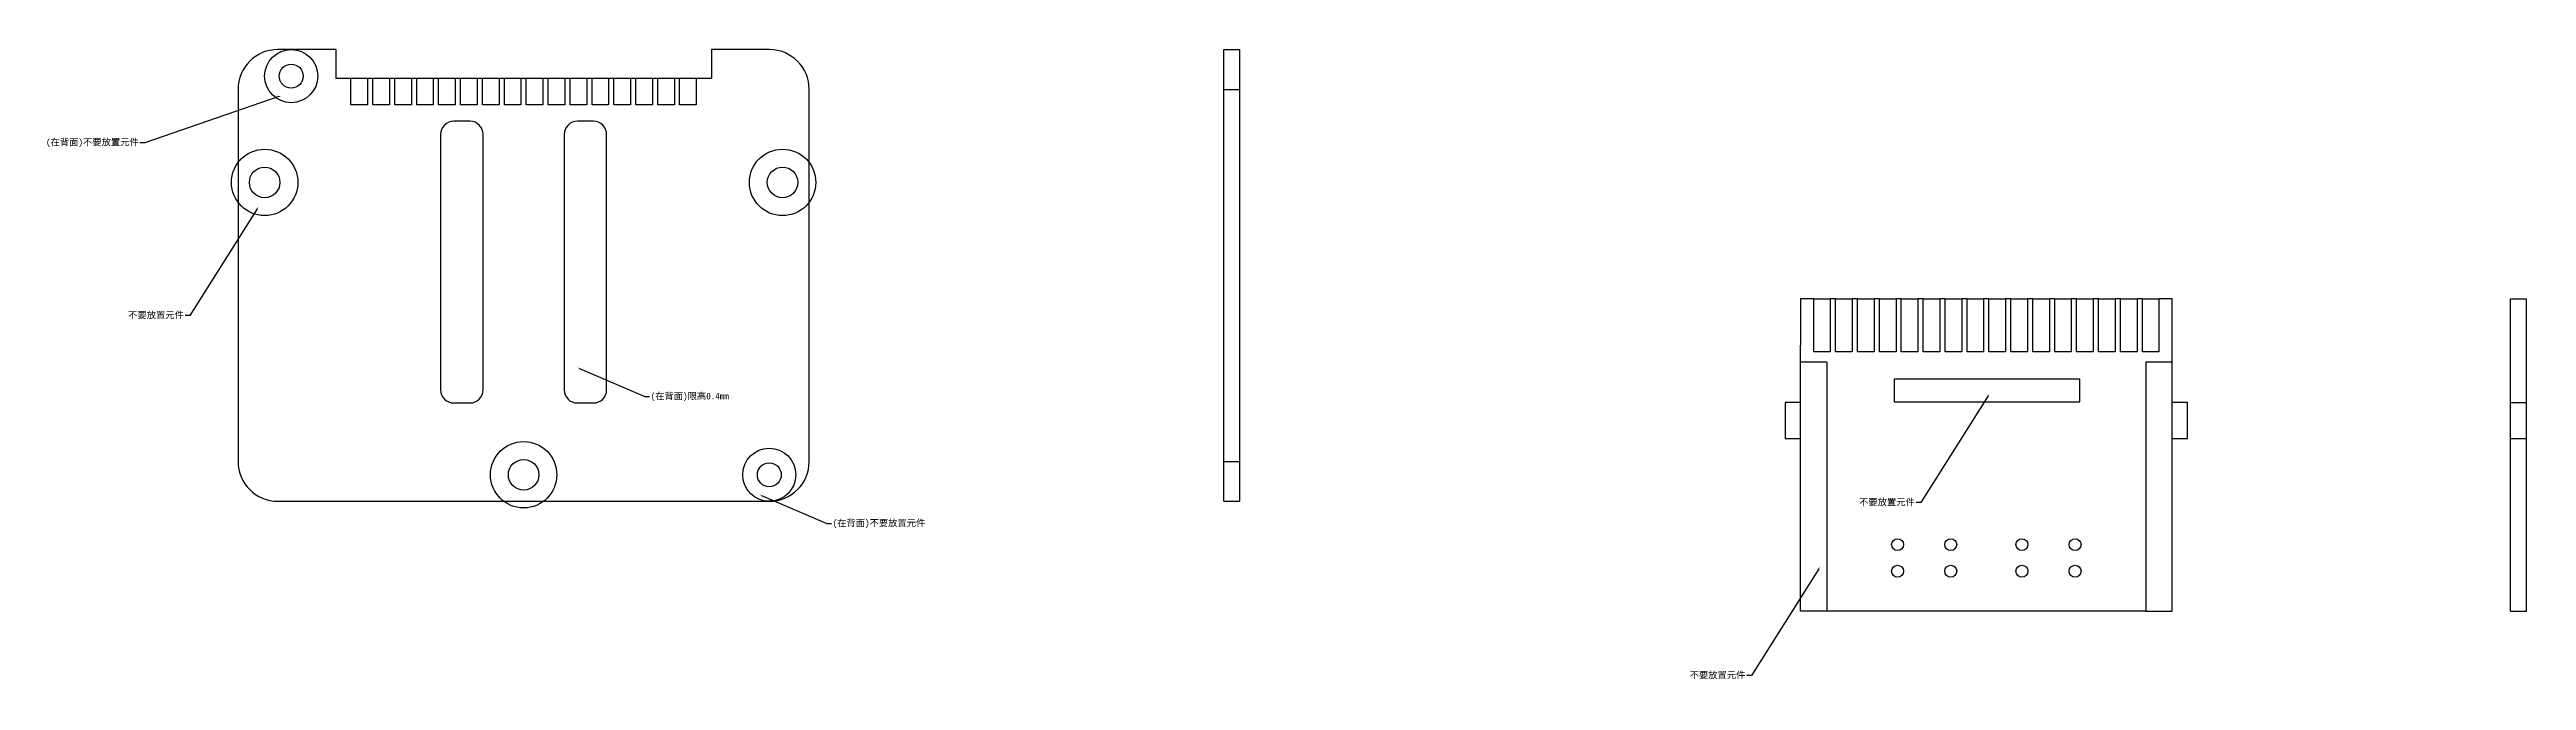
# Model space of a CAD drawing. Header units: millimetres. Extents: x 246 to 433, y 108 to 155.
import ezdxf
from ezdxf import colors
from ezdxf.entities.mleader import LeaderData, LeaderLine
from ezdxf.math import Vec2, Vec3

# ---------------------------------------------------------------- set-up
doc = ezdxf.new("R2010")
doc.units = ezdxf.units.MM
doc.linetypes.add('HIDDEN', pattern=[0.2, 0.1, -0.1])
doc.layers.add('DEFAULT_2', color=8, linetype='HIDDEN')
doc.styles.get("Standard").update_dxf_attribs({"font": 'txt.shx'})

msp = doc.modelspace()

# ---------------------------------------------------------------- linework, layer by layer
at = {"color": 7, "linetype": 'Continuous'}
for p, q in [((267.83, 155.31), (263.48, 155.31)), ((267.83, 155.31), (267.83, 153.16)), ((296.13, 155.31), (296.13, 153.16)), ((300.48, 155.31), (296.13, 155.31)), ((334.71, 146.51), (334.71, 155.31)), ((334.71, 155.31), (335.91, 155.31)), ((335.91, 121.31), (335.91, 155.31)), ((267.83, 153.16), (268.98, 153.16)), ((270.23, 153.16), (270.63, 153.16)), ((271.88, 153.16), (272.28, 153.16)), ((273.53, 153.16), (273.93, 153.16)), ((275.18, 153.16), (275.58, 153.16)), ((276.83, 153.16), (277.23, 153.16)), ((278.48, 153.16), (278.88, 153.16)), ((280.13, 153.16), (280.53, 153.16)), ((281.78, 153.16), (282.18, 153.16)), ((283.43, 153.16), (283.83, 153.16)), ((285.08, 153.16), (285.48, 153.16)), ((286.73, 153.16), (287.13, 153.16)), ((288.38, 153.16), (288.78, 153.16)), ((290.03, 153.16), (290.43, 153.16)), ((291.68, 153.16), (292.08, 153.16)), ((293.33, 153.16), (293.73, 153.16)), ((294.98, 153.16), (296.13, 153.16)), ((260.48, 152.31), (260.48, 124.31)), ((303.48, 124.31), (303.48, 152.31)), ((334.71, 152.31), (335.91, 152.31)), ((334.71, 121.31), (334.71, 144.1)), ((378.12, 136.55), (378.12, 133.05)), ((379.12, 136.55), (378.12, 136.55)), ((380.77, 136.55), (380.37, 136.55)), ((382.42, 136.55), (382.02, 136.55)), ((384.07, 136.55), (383.67, 136.55)), ((385.72, 136.55), (385.32, 136.55)), ((387.37, 136.55), (386.97, 136.55)), ((389.02, 136.55), (388.62, 136.55)), ((390.67, 136.55), (390.27, 136.55)), ((392.32, 136.55), (391.92, 136.55)), ((393.97, 136.55), (393.57, 136.55)), ((395.62, 136.55), (395.22, 136.55)), ((397.27, 136.55), (396.87, 136.55)), ((398.92, 136.55), (398.52, 136.55)), ((400.57, 136.55), (400.17, 136.55)), ((402.22, 136.55), (401.82, 136.55)), ((403.87, 136.55), (403.47, 136.55)), ((406.12, 136.55), (405.12, 136.55)), ((406.12, 133.05), (406.12, 136.55)), ((431.59, 133.05), (431.59, 136.55)), ((431.59, 136.55), (432.79, 136.55)), ((432.79, 113.05), (432.79, 136.55)), ((376.97, 128.75), (376.97, 126.05)), ((378.12, 128.75), (376.97, 128.75)), ((407.27, 128.75), (406.12, 128.75)), ((407.27, 126.05), (407.27, 128.75)), ((431.59, 126.05), (431.59, 128.75)), ((431.59, 128.75), (432.79, 128.75)), ((376.97, 126.05), (378.12, 126.05)), ((406.12, 126.05), (407.27, 126.05)), ((431.59, 126.05), (432.79, 126.05)), ((334.71, 124.31), (335.91, 124.31)), ((263.48, 121.31), (300.48, 121.31)), ((334.71, 121.31), (335.91, 121.31)), ((404.12, 113.05), (380.12, 113.05)), ((431.59, 113.05), (432.79, 113.05))]:
    msp.add_line(p, q, dxfattribs=at)
at = {"color": 4, "linetype": 'Continuous'}
for p, q in [((268.98, 151.16), (268.98, 153.16)), ((268.98, 153.16), (270.23, 153.16)), ((270.23, 153.16), (270.23, 151.16)), ((270.63, 151.16), (270.63, 153.16)), ((270.63, 153.16), (271.88, 153.16)), ((271.88, 153.16), (271.88, 151.16)), ((272.28, 151.16), (272.28, 153.16)), ((272.28, 153.16), (273.53, 153.16)), ((273.53, 153.16), (273.53, 151.16)), ((273.93, 151.16), (273.93, 153.16)), ((273.93, 153.16), (275.18, 153.16)), ((275.18, 153.16), (275.18, 151.16)), ((275.58, 151.16), (275.58, 153.16)), ((275.58, 153.16), (276.83, 153.16)), ((276.83, 153.16), (276.83, 151.16)), ((277.23, 151.16), (277.23, 153.16)), ((277.23, 153.16), (278.48, 153.16)), ((278.48, 153.16), (278.48, 151.16)), ((278.88, 151.16), (278.88, 153.16)), ((278.88, 153.16), (280.13, 153.16)), ((280.13, 153.16), (280.13, 151.16)), ((280.53, 151.16), (280.53, 153.16)), ((280.53, 153.16), (281.78, 153.16)), ((281.78, 153.16), (281.78, 151.16)), ((282.18, 151.16), (282.18, 153.16)), ((282.18, 153.16), (283.43, 153.16)), ((283.43, 153.16), (283.43, 151.16)), ((283.83, 151.16), (283.83, 153.16)), ((283.83, 153.16), (285.08, 153.16)), ((285.08, 153.16), (285.08, 151.16)), ((285.48, 151.16), (285.48, 153.16)), ((285.48, 153.16), (286.73, 153.16)), ((286.73, 153.16), (286.73, 151.16)), ((287.13, 151.16), (287.13, 153.16)), ((287.13, 153.16), (288.38, 153.16)), ((288.38, 153.16), (288.38, 151.16)), ((288.78, 151.16), (288.78, 153.16)), ((288.78, 153.16), (290.03, 153.16)), ((290.03, 153.16), (290.03, 151.16)), ((290.43, 151.16), (290.43, 153.16)), ((290.43, 153.16), (291.68, 153.16)), ((291.68, 153.16), (291.68, 151.16)), ((292.08, 151.16), (292.08, 153.16)), ((292.08, 153.16), (293.33, 153.16)), ((293.33, 153.16), (293.33, 151.16)), ((293.73, 151.16), (293.73, 153.16)), ((293.73, 153.16), (294.98, 153.16)), ((294.98, 153.16), (294.98, 151.16)), ((270.23, 151.16), (268.98, 151.16)), ((271.88, 151.16), (270.63, 151.16)), ((273.53, 151.16), (272.28, 151.16)), ((275.18, 151.16), (273.93, 151.16)), ((276.83, 151.16), (275.58, 151.16)), ((278.48, 151.16), (277.23, 151.16)), ((280.13, 151.16), (278.88, 151.16)), ((281.78, 151.16), (280.53, 151.16)), ((283.43, 151.16), (282.18, 151.16)), ((285.08, 151.16), (283.83, 151.16)), ((286.73, 151.16), (285.48, 151.16)), ((288.38, 151.16), (287.13, 151.16)), ((290.03, 151.16), (288.78, 151.16)), ((291.68, 151.16), (290.43, 151.16)), ((293.33, 151.16), (292.08, 151.16)), ((294.98, 151.16), (293.73, 151.16)), ((334.71, 144.1), (334.71, 146.51)), ((379.12, 132.55), (379.12, 136.55)), ((379.12, 136.55), (380.37, 136.55)), ((380.37, 136.55), (380.37, 132.55)), ((380.77, 132.55), (380.77, 136.55)), ((380.77, 136.55), (382.02, 136.55)), ((382.02, 136.55), (382.02, 132.55)), ((382.42, 132.55), (382.42, 136.55)), ((382.42, 136.55), (383.67, 136.55)), ((383.67, 136.55), (383.67, 132.55)), ((384.07, 132.55), (384.07, 136.55)), ((384.07, 136.55), (385.32, 136.55)), ((385.32, 136.55), (385.32, 132.55)), ((385.72, 132.55), (385.72, 136.55)), ((385.72, 136.55), (386.97, 136.55)), ((386.97, 136.55), (386.97, 132.55)), ((387.37, 132.55), (387.37, 136.55)), ((387.37, 136.55), (388.62, 136.55)), ((388.62, 136.55), (388.62, 132.55)), ((389.02, 132.55), (389.02, 136.55)), ((389.02, 136.55), (390.27, 136.55)), ((390.27, 136.55), (390.27, 132.55)), ((390.67, 132.55), (390.67, 136.55)), ((390.67, 136.55), (391.92, 136.55)), ((391.92, 136.55), (391.92, 132.55)), ((392.32, 132.55), (392.32, 136.55)), ((392.32, 136.55), (393.57, 136.55)), ((393.57, 136.55), (393.57, 132.55)), ((393.97, 132.55), (393.97, 136.55)), ((393.97, 136.55), (395.22, 136.55)), ((395.22, 136.55), (395.22, 132.55)), ((395.62, 132.55), (395.62, 136.55)), ((395.62, 136.55), (396.87, 136.55)), ((396.87, 136.55), (396.87, 132.55)), ((397.27, 132.55), (397.27, 136.55)), ((397.27, 136.55), (398.52, 136.55)), ((398.52, 136.55), (398.52, 132.55)), ((398.92, 132.55), (398.92, 136.55)), ((398.92, 136.55), (400.17, 136.55)), ((400.17, 136.55), (400.17, 132.55)), ((400.57, 132.55), (400.57, 136.55)), ((400.57, 136.55), (401.82, 136.55)), ((401.82, 136.55), (401.82, 132.55)), ((402.22, 132.55), (402.22, 136.55)), ((402.22, 136.55), (403.47, 136.55)), ((403.47, 136.55), (403.47, 132.55)), ((403.87, 132.55), (403.87, 136.55)), ((403.87, 136.55), (405.12, 136.55)), ((405.12, 136.55), (405.12, 132.55)), ((378.12, 113.05), (378.12, 133.05)), ((380.37, 132.55), (379.12, 132.55)), ((382.02, 132.55), (380.77, 132.55)), ((383.67, 132.55), (382.42, 132.55)), ((385.32, 132.55), (384.07, 132.55)), ((386.97, 132.55), (385.72, 132.55)), ((388.62, 132.55), (387.37, 132.55)), ((390.27, 132.55), (389.02, 132.55)), ((391.92, 132.55), (390.67, 132.55)), ((393.57, 132.55), (392.32, 132.55)), ((395.22, 132.55), (393.97, 132.55)), ((396.87, 132.55), (395.62, 132.55)), ((398.52, 132.55), (397.27, 132.55)), ((400.17, 132.55), (398.92, 132.55)), ((401.82, 132.55), (400.57, 132.55)), ((403.47, 132.55), (402.22, 132.55)), ((405.12, 132.55), (403.87, 132.55)), ((406.12, 113.05), (406.12, 133.05)), ((431.59, 128.75), (431.59, 133.05)), ((431.59, 113.05), (431.59, 126.05)), ((380.12, 113.05), (378.12, 113.05)), ((404.12, 113.05), (406.12, 113.05))]:
    msp.add_line(p, q, dxfattribs=at)
at = {"color": 1}
for p, q in [((380.12, 131.79), (378.12, 131.79)), ((406.12, 131.79), (404.12, 131.79))]:
    msp.add_line(p, q, dxfattribs=at)
at = {"color": 1, "linetype": 'Continuous'}
for p, q in [((380.12, 131.79), (380.12, 113.05)), ((404.12, 131.79), (404.12, 113.05))]:
    msp.add_line(p, q, dxfattribs=at)
at = {"color": 1}
msp.add_lwpolyline([(385.17, 128.81), (399.16, 128.81), (399.16, 130.5), (385.17, 130.5)], close=True, dxfattribs=at)
at = {"color": 7, "linetype": 'Continuous'}
for centre, radius in [((264.48, 153.31), 0.9), ((262.48, 145.31), 1.15), ((301.48, 145.31), 1.15), ((281.98, 123.31), 1.15), ((300.48, 123.31), 0.9), ((385.44, 118.05), 0.45), ((389.44, 118.05), 0.45), ((394.8, 118.05), 0.45), ((398.8, 118.05), 0.45), ((385.44, 116.05), 0.45), ((389.44, 116.05), 0.45), ((394.8, 116.05), 0.45), ((398.8, 116.05), 0.45)]:
    msp.add_circle(centre, radius, dxfattribs=at)
at = {"color": 4, "linetype": 'Continuous'}
for centre in [(262.48, 145.31), (301.48, 145.31), (281.98, 123.31)]:
    msp.add_circle(centre, 2.5, dxfattribs=at)
at = {"color": 7, "linetype": 'Continuous'}
for centre, start, end in [((263.48, 152.31), 90, 180), ((300.48, 152.31), 0, 90), ((263.48, 124.31), 180, 270), ((300.48, 124.31), 270, 0)]:
    msp.add_arc(centre, 3, start, end, dxfattribs=at)
at = {"layer": 'DEFAULT_2', "color": 1, "linetype": 'ByBlock'}
for p, q in [((277.93, 149.91), (276.73, 149.91)), ((287.23, 149.91), (286.03, 149.91)), ((275.73, 148.91), (275.73, 129.71)), ((278.93, 129.71), (278.93, 148.91)), ((285.03, 148.91), (285.03, 129.71)), ((288.23, 129.71), (288.23, 148.91)), ((276.73, 128.71), (277.93, 128.71)), ((286.03, 128.71), (287.23, 128.71))]:
    msp.add_line(p, q, dxfattribs=at)
for centre in [(264.48, 153.31), (300.48, 123.31)]:
    msp.add_circle(centre, 2, dxfattribs=at)
for centre, start, end in [((276.73, 148.91), 90, 180), ((277.93, 148.91), 0, 90), ((286.03, 148.91), 90, 180), ((287.23, 148.91), 0, 90), ((276.73, 129.71), 180, 270), ((277.93, 129.71), 270, 0), ((286.03, 129.71), 180, 270), ((287.23, 129.71), 270, 0)]:
    msp.add_arc(centre, 1, start, end, dxfattribs=at)

# ---------------------------------------------------------------- leaders
ml = msp.add_multileader_mtext('Standard')
ml.set_content('{\\fSimSun|b0|i0|c134|p2;(在背面)不要放置元件}', color=256)
ml.set_leader_properties()
ml.build(insert=Vec2(0, 0))
ml.multileader.update_dxf_attribs({"dogleg_length": 0.36, "arrow_head_size": 0.18})
ctx = ml.context
ctx.base_point, ctx.char_height, ctx.arrow_head_size, ctx.landing_gap_size, ctx.plane_origin = Vec3(245.99, 148.3), 0.5, 0.18, 0.09, Vec3(263.73, 151.83)
ctx.text_align_type = 2
notes = []
notes.append((ctx, [(0, (1, 1, 0), (253.45, 148.3), (-1, 0), 0.36, [(0, [(263.73, 151.83)], 0, [])])]))
ctx.mtext.insert, ctx.mtext.defined_height, ctx.mtext.alignment, ctx.mtext.flow_direction = Vec3(253, 148.59), 1, 3, 5
ml = msp.add_multileader_mtext('Standard')
ml.set_content('{\\fSimSun|b0|i0|c134|p2;不要放置元件}', color=256)
ml.set_leader_properties()
ml.build(insert=Vec2(0, 0))
ml.multileader.update_dxf_attribs({"dogleg_length": 0.36, "arrow_head_size": 0.18})
ctx = ml.context
ctx.base_point, ctx.char_height, ctx.arrow_head_size, ctx.landing_gap_size, ctx.plane_origin = Vec3(252.11, 135.29), 0.5, 0.18, 0.09, Vec3(262.01, 143.48)
ctx.text_align_type = 2
notes.append((ctx, [(0, (1, 1, 0), (256.85, 135.29), (-1, 0), 0.36, [(0, [(262.01, 143.48)], 0, [])])]))
ctx.mtext.insert, ctx.mtext.defined_height, ctx.mtext.alignment, ctx.mtext.flow_direction = Vec3(256.4, 135.58), 0.36, 3, 5
ml = msp.add_multileader_mtext('Standard')
ml.set_content('{\\fSimSun|b0|i0|c134|p2;(在背面)限高0.4mm}', color=256)
ml.set_leader_properties()
ml.build(insert=Vec2(0, 0))
ml.multileader.update_dxf_attribs({"dogleg_length": 0.36, "arrow_head_size": 0.18})
ctx = ml.context
ctx.base_point, ctx.char_height, ctx.arrow_head_size, ctx.landing_gap_size, ctx.plane_origin = Vec3(291.46, 129.19), 0.5, 0.18, 0.09, Vec3(286.03, 131.38)
notes.append((ctx, [(0, (1, 1, 0), (291.1, 129.19), (1, 0), 0.36, [(0, [(286.03, 131.38)], 0, [])])]))
ctx.mtext.insert, ctx.mtext.defined_height, ctx.mtext.flow_direction = Vec3(291.55, 129.48), 1, 5
ml = msp.add_multileader_mtext('Standard')
ml.set_content('{\\fSimSun|b0|i0|c134|p2;不要放置元件}', color=256)
ml.set_leader_properties()
ml.build(insert=Vec2(0, 0))
ml.multileader.update_dxf_attribs({"dogleg_length": 0.36, "arrow_head_size": 0.18})
ctx = ml.context
ctx.base_point, ctx.char_height, ctx.arrow_head_size, ctx.landing_gap_size, ctx.plane_origin = Vec3(382.45, 121.21), 0.5, 0.18, 0.09, Vec3(392.36, 129.4)
ctx.text_align_type = 2
notes.append((ctx, [(0, (1, 1, 0), (387.19, 121.21), (-1, 0), 0.36, [(0, [(392.36, 129.4)], 0, [])])]))
ctx.mtext.insert, ctx.mtext.defined_height, ctx.mtext.alignment, ctx.mtext.flow_direction = Vec3(386.74, 121.5), 0.36, 3, 5
ml = msp.add_multileader_mtext('Standard')
ml.set_content('{\\fSimSun|b0|i0|c134|p2;(在背面)不要放置元件}', color=256)
ml.set_leader_properties()
ml.build(insert=Vec2(0, 0))
ml.multileader.update_dxf_attribs({"dogleg_length": 0.36, "arrow_head_size": 0.18})
ctx = ml.context
ctx.base_point, ctx.char_height, ctx.arrow_head_size, ctx.landing_gap_size, ctx.plane_origin = Vec3(305.16, 119.64), 0.5, 0.18, 0.09, Vec3(299.73, 121.83)
notes.append((ctx, [(0, (1, 1, 0), (304.8, 119.64), (1, 0), 0.36, [(0, [(299.73, 121.83)], 0, [])])]))
ctx.mtext.insert, ctx.mtext.defined_height, ctx.mtext.flow_direction = Vec3(305.25, 119.93), 1, 5
ml = msp.add_multileader_mtext('Standard')
ml.set_content('{\\fSimSun|b0|i0|c134|p2;不要放置元件}', color=256)
ml.set_leader_properties()
ml.build(insert=Vec2(0, 0))
ml.multileader.update_dxf_attribs({"dogleg_length": 0.36, "arrow_head_size": 0.18})
ctx = ml.context
ctx.base_point, ctx.char_height, ctx.arrow_head_size, ctx.landing_gap_size, ctx.plane_origin = Vec3(369.69, 108.2), 0.5, 0.18, 0.09, Vec3(379.6, 116.39)
ctx.text_align_type = 2
notes.append((ctx, [(0, (1, 1, 0), (374.43, 108.2), (-1, 0), 0.36, [(0, [(379.6, 116.39)], 0, [])])]))
ctx.mtext.insert, ctx.mtext.defined_height, ctx.mtext.alignment, ctx.mtext.flow_direction = Vec3(373.98, 108.49), 0.36, 3, 5
for ctx, leaders in notes:
    for number, flags, end, landing, length, lines in leaders:
        leader = LeaderData()
        leader.index, (leader.has_last_leader_line, leader.has_dogleg_vector, leader.attachment_direction) = number, flags
        leader.last_leader_point, leader.dogleg_vector, leader.dogleg_length = Vec3(end), Vec3(landing), length
        for number, points, colour, breaks in lines:
            line = LeaderLine()
            line.index, line.vertices, line.color, line.breaks = number, Vec3.list(points), colors.encode_raw_color(colour), breaks
            leader.lines.append(line)
        ctx.leaders.append(leader)

doc.saveas('drawing.dxf')
